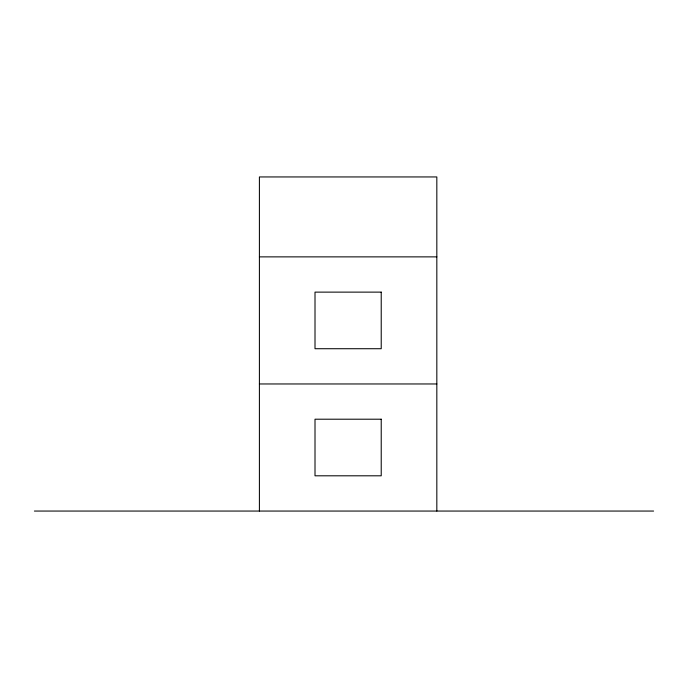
<?xml version="1.0" encoding="UTF-8"?>
<svg xmlns="http://www.w3.org/2000/svg" width="688" height="688" viewBox="0 0 688 688"><rect width="100%" height="100%" fill="white"/><g stroke="black" fill="none" stroke-linecap="round" stroke-linejoin="round"><path stroke-width="1.03" d="M259.402 256.873L436.828 256.873M259.402 383.964L436.828 383.964M34.4 511.055L653.6 511.055M436.828 511.055L436.828 176.945L259.402 176.945L259.402 511.055M381.221 292.125L315.009 292.125L315.009 348.721L381.221 348.721L381.221 292.125M381.221 419.207L315.009 419.207L315.009 475.804L381.221 475.804L381.221 419.207"/></g></svg>
